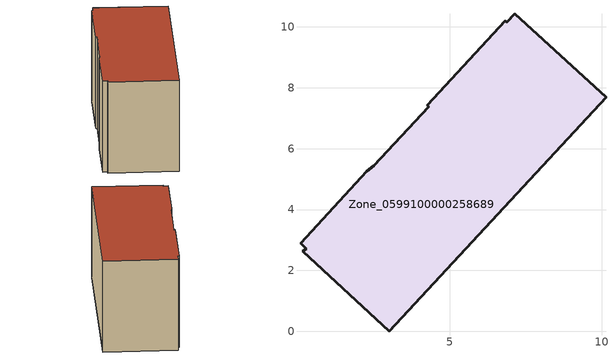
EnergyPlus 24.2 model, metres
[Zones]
Zone_0599100000258689
 floor ground (C_G): 6.83,10.21 6.88,10.15 7.15,10.44 10.14,7.69 3.02,0 0.18,2.62 0.29,2.72 0.1,2.9 2.28,5.26 2.51,5.44 4.32,7.39 4.28,7.43 z0
 wall outside (C_F): 10.14,7.69 7.15,10.44 6.88,10.15 6.83,10.21 4.28,7.43 4.32,7.39 2.51,5.44 2.28,5.26 0.1,2.9 0.29,2.72 0.18,2.62 3.02,0 10.14,7.69 z0:5.3
 roof outside (C_R): 6.88,10.15 6.83,10.21 4.28,7.43 4.32,7.39 2.51,5.44 2.28,5.26 0.1,2.9 0.29,2.72 0.18,2.62 3.02,0 10.14,7.69 7.15,10.44 z5.3
[BUILDING]
Pand.0599100000258689: North Axis=0; Terrain=City; Loads Convergence Tolerance Value=0.04; Temperature Convergence Tolerance Value=0.4; Solar Distribution=FullExterior; Maximum Number of Warmup Days=25; Minimum Number of Warmup Days=1
[Site:Location]
Rotterdam.The.Hague.AP_ZH_NLD Design_Conditions: Latitude=51.96; Longitude=4.45; Time Zone=1; Elevation=-4.5
[SITE:GROUNDTEMPERATURE:BUILDINGSURFACE]
18, 18, 18, 18, 18, 18, 18, 18, 18, 18, 18, 18
[MATERIAL] Thermal Absorptance=0.9; Solar Absorptance=0.7; Visible Absorptance=0.7
Name | Roughness | Thickness | Conductivity | Density | Specific Heat
G.TC.1946 | MediumSmooth | 0.15 | 1 | 540 | 1210
F.TC.1946 | Rough | 0.3 | 0.857143 | 1920 | 840
R.TC.1946 | MediumRough | 0.2 | 0.909091 | 1500 | 1000
[CONSTRUCTION]
C_G: G.TC.1946
C_F: F.TC.1946
C_R: R.TC.1946
[ZONE]
Zone_0599100000258689: Type=1; Multiplier=1; Ceiling Height=Autocalculate; Volume=Autocalculate; Floor Area=autocalculate; Part of Total Floor Area=Yes
[ZONEINFILTRATION:DESIGNFLOWRATE]
Infil_Zone_0599100000258689: Zone or ZoneList or Space or SpaceList=Zone_0599100000258689; Schedule=AlwaysOn; Design Flow Rate Calculation Method=Flow/Area; Flow Rate per Floor Area=0.003; Constant Term Coefficient=1; Temperature Term Coefficient=0; Velocity Term Coefficient=0; Velocity Squared Term Coefficient=0
[HVACTEMPLATE:ZONE:IDEALLOADSAIRSYSTEM]
Zone_0599100000258689: Maximum Heating Supply Air Temperature=50; Minimum Cooling Supply Air Temperature=13; Maximum Heating Supply Air Humidity Ratio=0.0156; Minimum Cooling Supply Air Humidity Ratio=0.0077; Heating Limit=NoLimit; Cooling Limit=NoLimit; Dehumidification Control Type=ConstantSensibleHeatRatio; Cooling Sensible Heat Ratio=0.7; Dehumidification Setpoint=60; Humidification Control Type=None; Humidification Setpoint=30; Outdoor Air Method=None; Outdoor Air Flow Rate per Person=0.00944; Outdoor Air Flow Rate per Zone Floor Area=0; Outdoor Air Flow Rate per Zone=0; Demand Controlled Ventilation Type=None; Outdoor Air Economizer Type=NoEconomizer; Heat Recovery Type=None; Sensible Heat Recovery Effectiveness=0.7; Latent Heat Recovery Effectiveness=0.65
[ZONECONTROL:THERMOSTAT]
ThermostatControl_Zone_0599100000258689: Zone or ZoneList=Zone_0599100000258689; Control Type Schedule=DualSetpointControlType; Control 1=Thermostat_Zone_0599100000258689; Temperature Difference Between Cutout And Setpoint=0
[THERMOSTATSETPOINT:DUALSETPOINT]
Thermostat_Zone_0599100000258689: Heating Setpoint Temperature Schedule=HeatingSetpoint_Zone_0599100000258689; Cooling Setpoint Temperature Schedule=CoolingSetpoint_Zone_0599100000258689
[SCHEDULE:COMPACT]
HeatingSetpoint_Zone_0599100000258689: Through: 12/31, For: AllDays, Until: 24:00, 21
CoolingSetpoint_Zone_0599100000258689: Through: 12/31, For: AllDays, Until: 24:00, 24
DualSetpointControlType: Through: 12/31, For: AllDays, Until: 24:00, 4
AlwaysOn: Through: 12/31, For: AllDays, Until: 24:00, 1
